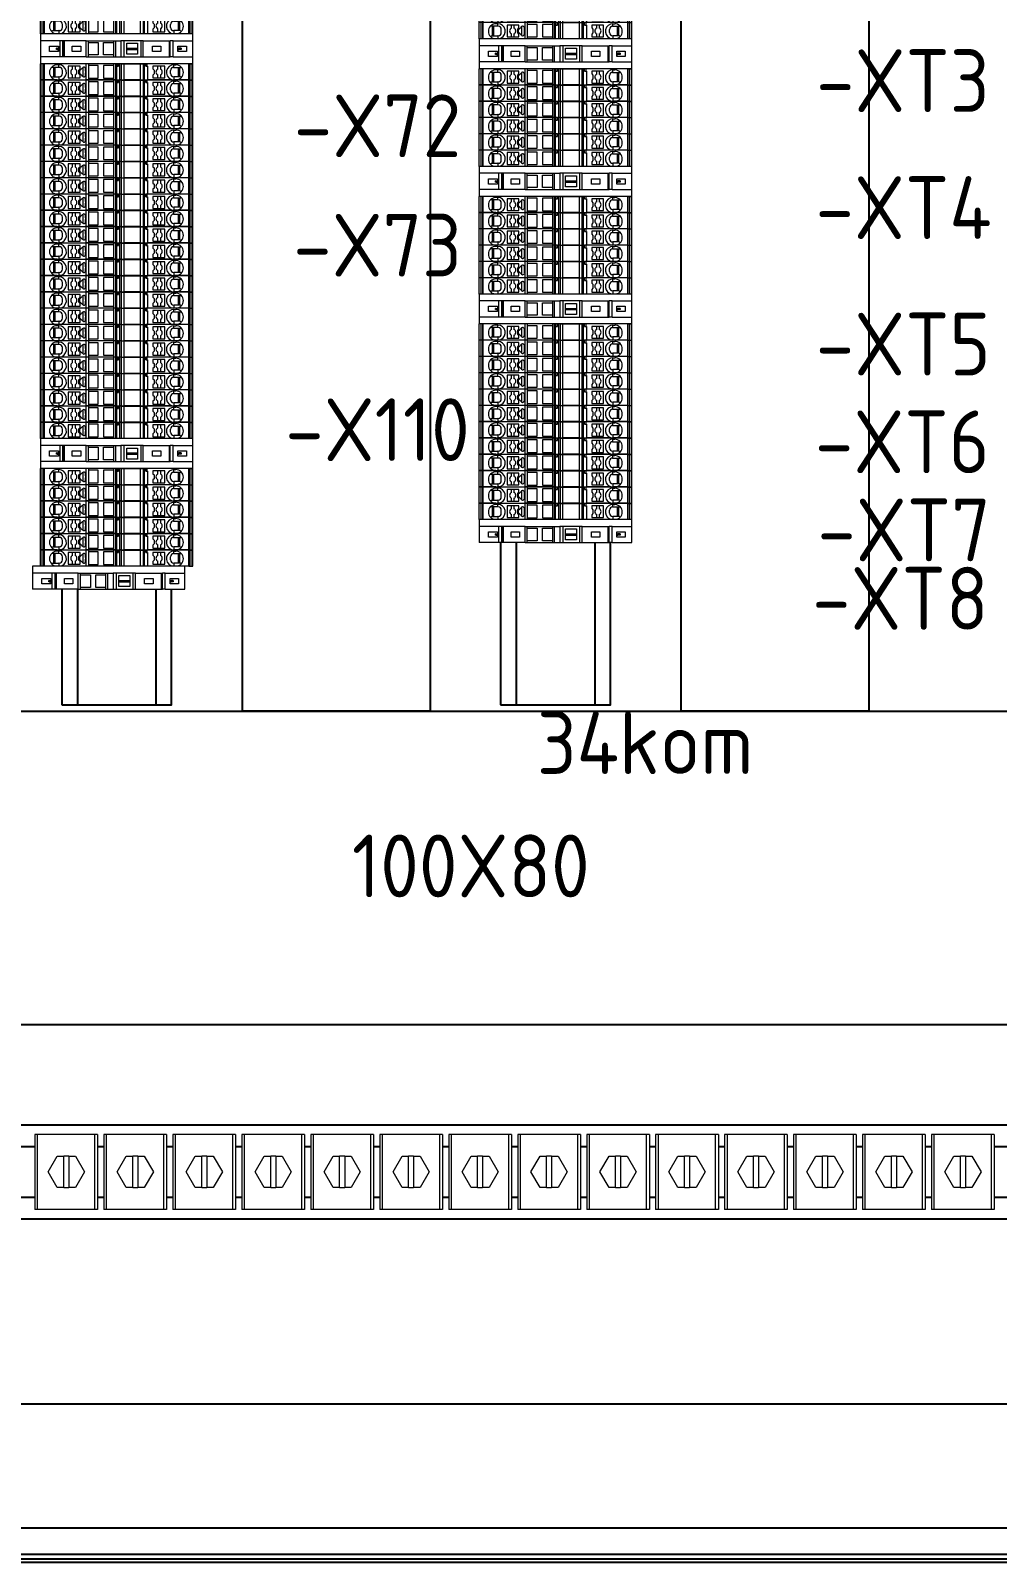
# Model space of a CAD drawing. Header units: millimetres. Extents: x 42356 to 50646, y 31507 to 39566.
# Drawn here: x 47665.6 to 47974, y 36564 to 37052.5 of the extents above; entities that cross this region are included whole.
import ezdxf
from ezdxf.enums import TextEntityAlignment as Align

# ---------------------------------------------------------------- set-up
doc = ezdxf.new("R2010")
doc.units = ezdxf.units.MM
doc.set_wipeout_variables(frame=1)
doc.layers.add('! NO PLOT !', color=7, linetype='Continuous', true_color=0xff75dd, plot=False)
doc.layers.add('000-PI-Oprema', color=30, linetype='Continuous', lineweight=5)
doc.layers.add('SI-ORMAR-Oprema', color=30, linetype='Continuous', lineweight=5)
for name, color, linetype in [('000-PI-ORMAR', 2, 'Continuous'), ('000-PI_TEXT', 7, 'Continuous'), ('002-PI-Kabelska kanalica', 150, 'Continuous'), ('004-PI-DIN Šina', 3, 'Continuous')]:
    doc.layers.add(name, color=color, linetype=linetype)
doc.styles.add('PI0', font='isocpeur.ttf', dxfattribs={"width": 0.9})

# ---------------------------------------------------------------- blocks, each defined once
blk = doc.blocks.new('2000x800_montazna ploca')
at = {"layer": '000-PI-ORMAR'}
blk.add_line((-3678.67, -246.81), (-4289.67, -246.81), dxfattribs=at)
blk = doc.blocks.new('8640003')
at = {"layer": '000-PI-ORMAR'}
blk.add_line((-3198.11, -306.82), (-3796.11, -306.82), dxfattribs=at)
blk = doc.blocks.new('*U320')
at = {"layer": '002-PI-Kabelska kanalica'}
for p, q in [((-20, -100), (-20, 599)), ((80, -100), (80, 599))]:
    blk.add_line(p, q, dxfattribs=at)
blk = doc.blocks.new('*U134')
at = {"layer": '004-PI-DIN Šina'}
blk.add_lwpolyline([(650, -17.5), (650, 17.5), (0, 17.5), (0, -17.5)], close=True, dxfattribs=at)
for points in [[(0, 12.5), (650, 12.5)], [(0, -12.5), (650, -12.5)]]:
    blk.add_lwpolyline(points, dxfattribs=at)
blk = doc.blocks.new('*U133')
at = {"layer": '002-PI-Kabelska kanalica'}
for p, q in [((-20, 552), (40, 552)), ((-20, -100), (-20, 552)), ((40, -100), (40, 552))]:
    blk.add_line(p, q, dxfattribs=at)
blk = doc.blocks.new('*U323')
at = {"layer": '004-PI-DIN Šina', "ltscale": 0.25}
for p, q in [((0, 15), (699, 15)), ((699, 8), (0, 8)), ((0, -8), (699, -8)), ((699, -15), (0, -15))]:
    blk.add_line(p, q, dxfattribs=at)
blk = doc.blocks.new('3240252_WCC_14-select__2', base_point=(55.67, 813.89))
at = {"layer": '000-PI-Oprema'}
for p, q in [((55.67, 837.89), (55.67, 813.89)), ((56.54, 837.89), (55.67, 837.89)), ((74.8, 837.89), (56.54, 837.89)), ((56.54, 813.89), (56.54, 837.89)), ((75.67, 837.89), (74.8, 837.89)), ((74.8, 813.89), (74.8, 837.89)), ((75.67, 837.89), (75.67, 813.89)), ((59.9, 825.89), (62.79, 830.89)), ((62.79, 830.89), (64.87, 830.89)), ((64.87, 820.89), (64.87, 830.89)), ((66.47, 830.89), (64.87, 830.89)), ((66.47, 830.89), (68.56, 830.89)), ((66.47, 830.89), (66.47, 820.89)), ((68.56, 830.89), (71.45, 825.89)), ((62.79, 820.89), (59.9, 825.89)), ((71.45, 825.89), (68.56, 820.89)), ((64.87, 820.89), (62.79, 820.89)), ((64.87, 820.89), (66.47, 820.89)), ((68.56, 820.89), (66.47, 820.89)), ((56.54, 813.89), (55.67, 813.89)), ((74.8, 813.89), (56.54, 813.89)), ((75.67, 813.89), (74.8, 813.89))]:
    blk.add_line(p, q, dxfattribs=at)
blk = doc.blocks.new('Drfsicht1', base_point=(65.67, 825.89))
blk.add_wipeout([(55.67, 837.89), (75.67, 837.89), (75.67, 813.89), (55.67, 813.89)])
at = {"layer": '000-PI-Oprema'}
blk.add_blockref('3240252_WCC_14-select__2', (55.67, 813.89), dxfattribs=at)
blk = doc.blocks.new('*U115')
blk.add_wipeout([(47227.3, 37326.63), (47227.3, 37321.48), (47275.9, 37321.48), (47275.9, 37326.63)])
at = {"layer": '000-PI-Oprema'}
for p, q in [((47227.3, 37321.48), (47227.3, 37326.63)), ((47227.85, 37326.63), (47227.3, 37326.63)), ((47228.39, 37326.63), (47227.85, 37326.63)), ((47227.85, 37321.48), (47227.85, 37326.63)), ((47228.39, 37321.48), (47228.39, 37326.63)), ((47228.56, 37326.63), (47228.39, 37326.63)), ((47228.56, 37321.48), (47228.56, 37326.63)), ((47241.88, 37326.63), (47228.56, 37326.63)), ((47241.88, 37321.48), (47241.88, 37326.63)), ((47242.6, 37326.63), (47241.88, 37326.63)), ((47242.6, 37326.63), (47242.6, 37326.06)), ((47250.6, 37326.63), (47242.6, 37326.63)), ((47250.6, 37326.63), (47250.6, 37326.06)), ((47251.32, 37326.63), (47250.6, 37326.63)), ((47251.32, 37326.63), (47251.75, 37326.63)), ((47251.32, 37321.48), (47251.32, 37326.63)), ((47251.75, 37325.83), (47251.75, 37326.63)), ((47252.21, 37326.63), (47251.75, 37326.63)), ((47252.21, 37326.63), (47252.56, 37326.63)), ((47252.21, 37325.83), (47252.21, 37326.63)), ((47253.07, 37326.63), (47252.56, 37326.63)), ((47252.56, 37326.63), (47252.56, 37321.48)), ((47253.07, 37326.63), (47253.07, 37321.48)), ((47253.07, 37326.63), (47253.98, 37326.63)), ((47253.98, 37321.48), (47253.98, 37326.63)), ((47253.98, 37326.63), (47259.12, 37326.63)), ((47259.12, 37326.63), (47259.12, 37321.48)), ((47259.12, 37326.63), (47260.03, 37326.63)), ((47260.03, 37326.63), (47260.03, 37321.48)), ((47260.03, 37326.63), (47260.54, 37326.63)), ((47260.54, 37321.48), (47260.54, 37326.63)), ((47260.54, 37326.63), (47260.89, 37326.63)), ((47260.89, 37325.83), (47260.89, 37326.63)), ((47261.35, 37326.63), (47260.89, 37326.63)), ((47261.35, 37325.83), (47261.35, 37326.63)), ((47274.65, 37326.63), (47261.35, 37326.63)), ((47274.65, 37321.48), (47274.65, 37326.63)), ((47274.65, 37326.63), (47274.82, 37326.63)), ((47274.82, 37321.48), (47274.82, 37326.63)), ((47274.82, 37326.63), (47275.35, 37326.63)), ((47275.35, 37321.48), (47275.35, 37326.63)), ((47275.35, 37326.63), (47275.9, 37326.63)), ((47275.9, 37321.48), (47275.9, 37326.63)), ((47227.85, 37321.48), (47227.3, 37321.48)), ((47228.39, 37321.48), (47227.85, 37321.48)), ((47228.56, 37321.48), (47228.39, 37321.48)), ((47231.6, 37321.48), (47228.56, 37321.48)), ((47231, 37325.48), (47230.9, 37325.58)), ((47230.9, 37322.19), (47231.2, 37322.48)), ((47231.45, 37325.48), (47231, 37325.48)), ((47231.2, 37322.48), (47231.45, 37322.48)), ((47231.45, 37325.48), (47231.45, 37322.48)), ((47231.6, 37325.48), (47231.45, 37325.48)), ((47231.45, 37322.48), (47231.6, 37322.48)), ((47231.6, 37322.48), (47231.6, 37325.48)), ((47231.85, 37325.48), (47231.6, 37325.48)), ((47231.6, 37322.48), (47231.85, 37322.48)), ((47231.6, 37321.7), (47231.6, 37321.48)), ((47232.6, 37321.48), (47231.6, 37321.48)), ((47231.85, 37325.48), (47231.85, 37322.48)), ((47233.2, 37325.48), (47231.85, 37325.48)), ((47231.85, 37322.48), (47233.2, 37322.48)), ((47233.2, 37326.28), (47232.6, 37326.28)), ((47232.6, 37321.48), (47233.2, 37321.48)), ((47233.2, 37325.48), (47233.2, 37326.28)), ((47233.3, 37325.48), (47233.2, 37325.48)), ((47233.3, 37322.48), (47233.2, 37322.48)), ((47233.2, 37322.48), (47233.2, 37321.48)), ((47234.2, 37321.48), (47233.2, 37321.48)), ((47234.2, 37321.48), (47234.2, 37321.7)), ((47234.2, 37321.48), (47241.88, 37321.48)), ((47237.55, 37325.88), (47236.15, 37325.88)), ((47236.15, 37325.88), (47236.15, 37322.08)), ((47236.15, 37322.08), (47237.55, 37322.08)), ((47238.35, 37325.88), (47237.55, 37325.88)), ((47237.55, 37324.9), (47237.55, 37325.88)), ((47237.55, 37322.08), (47237.55, 37323.07)), ((47237.55, 37322.08), (47238.35, 37322.08)), ((47239.95, 37325.88), (47238.35, 37325.88)), ((47238.35, 37325.88), (47238.35, 37324.9)), ((47238.35, 37323.07), (47238.35, 37322.08)), ((47238.35, 37322.08), (47239.95, 37322.08)), ((47239.55, 37324.58), (47239.95, 37324.98)), ((47239.55, 37323.38), (47239.55, 37324.58)), ((47239.95, 37322.98), (47239.55, 37323.38)), ((47239.95, 37324.98), (47239.95, 37325.88)), ((47239.95, 37322.08), (47239.95, 37322.98)), ((47240.78, 37325.37), (47240.78, 37322.6)), ((47242.6, 37321.48), (47241.88, 37321.48)), ((47242.6, 37326.06), (47242.6, 37322.06)), ((47245.75, 37326.06), (47242.6, 37326.06)), ((47242.6, 37322.06), (47245.75, 37322.06)), ((47242.6, 37322.06), (47242.6, 37321.48)), ((47250.6, 37321.48), (47242.6, 37321.48)), ((47245.75, 37322.06), (47245.75, 37326.06)), ((47247.45, 37326.06), (47247.45, 37322.06)), ((47250.6, 37326.06), (47247.45, 37326.06)), ((47247.45, 37322.06), (47250.6, 37322.06)), ((47250.6, 37326.06), (47250.6, 37322.06)), ((47250.6, 37322.06), (47250.6, 37321.48)), ((47251.32, 37321.48), (47250.6, 37321.48)), ((47251.32, 37321.48), (47251.65, 37321.48)), ((47251.65, 37321.48), (47251.65, 37325.83)), ((47251.65, 37325.83), (47251.75, 37325.83)), ((47251.65, 37321.48), (47252.56, 37321.48)), ((47251.75, 37325.83), (47252.21, 37325.83)), ((47253.07, 37321.48), (47252.56, 37321.48)), ((47253.07, 37321.48), (47253.98, 37321.48)), ((47259.12, 37321.48), (47253.98, 37321.48)), ((47259.12, 37321.48), (47260.03, 37321.48)), ((47260.03, 37321.48), (47260.54, 37321.48)), ((47260.54, 37321.48), (47261.45, 37321.48)), ((47260.89, 37325.83), (47261.35, 37325.83)), ((47261.35, 37325.83), (47261.45, 37325.83)), ((47261.45, 37325.83), (47261.45, 37321.48)), ((47268.9, 37321.48), (47261.45, 37321.48)), ((47264.75, 37325.88), (47263.15, 37325.88)), ((47263.15, 37325.88), (47263.15, 37324.98)), ((47263.15, 37324.98), (47263.55, 37324.58)), ((47263.55, 37323.38), (47263.15, 37322.98)), ((47263.15, 37322.98), (47263.15, 37322.08)), ((47263.15, 37322.08), (47264.75, 37322.08)), ((47263.55, 37324.58), (47263.55, 37323.38)), ((47264.75, 37324.9), (47264.75, 37325.88)), ((47265.55, 37325.88), (47264.75, 37325.88)), ((47264.75, 37322.08), (47264.75, 37323.07)), ((47264.75, 37322.08), (47265.55, 37322.08)), ((47265.55, 37325.88), (47265.55, 37324.9)), ((47266.95, 37325.88), (47265.55, 37325.88)), ((47265.55, 37323.07), (47265.55, 37322.08)), ((47265.55, 37322.08), (47266.95, 37322.08)), ((47266.95, 37322.08), (47266.95, 37325.88)), ((47268.8, 37323.48), (47268.8, 37324.48)), ((47268.9, 37321.48), (47268.9, 37321.7)), ((47268.9, 37321.48), (47269.9, 37321.48)), ((47269.8, 37325.48), (47269.9, 37325.48)), ((47269.8, 37322.48), (47269.9, 37322.48)), ((47269.9, 37326.28), (47270.5, 37326.28)), ((47269.9, 37325.48), (47269.9, 37326.28)), ((47269.9, 37325.48), (47271.25, 37325.48)), ((47271.25, 37322.48), (47269.9, 37322.48)), ((47269.9, 37322.48), (47269.9, 37321.48)), ((47270.5, 37321.48), (47269.9, 37321.48)), ((47271.5, 37321.48), (47270.5, 37321.48)), ((47271.25, 37325.48), (47271.25, 37322.48)), ((47271.25, 37325.48), (47271.5, 37325.48)), ((47271.5, 37322.48), (47271.25, 37322.48)), ((47271.5, 37322.48), (47271.5, 37325.48)), ((47271.5, 37325.48), (47271.65, 37325.48)), ((47271.65, 37322.48), (47271.5, 37322.48)), ((47271.5, 37321.7), (47271.5, 37321.48)), ((47274.65, 37321.48), (47271.5, 37321.48)), ((47271.65, 37325.48), (47271.65, 37322.48)), ((47271.65, 37325.48), (47272.1, 37325.48)), ((47271.9, 37322.48), (47271.65, 37322.48)), ((47272.2, 37322.19), (47271.9, 37322.48)), ((47272.1, 37325.48), (47272.2, 37325.58)), ((47274.65, 37321.48), (47274.82, 37321.48)), ((47274.82, 37321.48), (47275.35, 37321.48)), ((47275.35, 37321.48), (47275.9, 37321.48))]:
    blk.add_line(p, q, dxfattribs=at)
for centre, radius, start, end in [((47232.6, 37323.88), 2.4, 135, 225), ((47232.6, 37323.88), 2.4, 90, 135), ((47232.6, 37323.88), 2.4, 225, 245.3757), ((47232.6, 37323.88), 2.4, 245.3757, 270), ((47233.2, 37323.88), 2.4, 294.6243, 90), ((47233.2, 37323.88), 2.4, 270, 294.6243), ((47233.3, 37324.48), 1, 0, 90), ((47233.3, 37323.48), 1, 270, 360), ((47237.95, 37323.98), 1, 113.5782, 246.4218), ((47237.95, 37323.98), 1, 293.5782, 66.4218), ((47241.15, 37325.03), 0.5, 5.4406, 134.9997), ((47241.15, 37322.93), 0.5, 225, 354.5597), ((47265.15, 37323.98), 1, 113.5782, 246.4218), ((47265.15, 37323.98), 1, 293.5782, 66.4218), ((47269.9, 37323.88), 2.4, 90, 245.3757), ((47269.8, 37324.48), 1, 90, 180), ((47269.8, 37323.48), 1, 180, 270), ((47269.9, 37323.88), 2.4, 245.3757, 270), ((47270.5, 37323.88), 2.4, 45, 90), ((47270.5, 37323.88), 2.4, 270, 294.6243), ((47270.5, 37323.88), 2.4, 294.6243, 315), ((47270.5, 37323.88), 2.4, 315, 45)]:
    blk.add_arc(centre, radius, start, end, dxfattribs=at)
for points in [[(47234.3, 37323.48), (47234.3, 37323.61), (47234.3, 37323.74), (47234.3, 37323.87), (47234.3, 37324.01), (47234.3, 37324.14), (47234.3, 37324.26), (47234.3, 37324.38), (47234.3, 37324.48)], [(47240.78, 37325.37), (47240.55, 37325.14), (47240.32, 37324.91), (47240.09, 37324.68), (47239.85, 37324.44)], [(47239.85, 37323.53), (47239.85, 37323.76), (47239.85, 37323.98), (47239.85, 37324.21), (47239.85, 37324.44)], [(47240.78, 37322.6), (47240.55, 37322.83), (47240.32, 37323.05), (47240.09, 37323.29), (47239.85, 37323.53)], [(47240.8, 37325.39), (47240.79, 37325.38), (47240.78, 37325.37)], [(47240.8, 37322.58), (47240.79, 37322.59), (47240.78, 37322.6)], [(47241.75, 37323.98), (47241.73, 37324.26), (47241.7, 37324.53), (47241.67, 37324.81), (47241.65, 37325.08)], [(47241.65, 37322.89), (47241.67, 37323.16), (47241.7, 37323.44), (47241.73, 37323.71), (47241.75, 37323.98)]]:
    blk.add_spline(points, degree=3, dxfattribs=at)
blk = doc.blocks.new('*U285')
at = {"layer": '000-PI-Oprema'}
blk.add_blockref('*U115', (-47251.6, -37324.06), dxfattribs=at)
blk = doc.blocks.new('*U286')
at = {"layer": '000-PI-Oprema', "color": 0, "linetype": 'ByBlock', "lineweight": -2, "transparency": 16777216}
blk.add_blockref('*U285', (0, 0), dxfattribs=at)
blk.add_blockref('*U285', (0, -5.2), dxfattribs=at)
blk.add_blockref('*U285', (0, -10.4), dxfattribs=at)
blk.add_blockref('*U285', (0, -15.6), dxfattribs=at)
blk.add_blockref('*U285', (0, -20.8), dxfattribs=at)
blk.add_blockref('*U285', (0, -26), dxfattribs=at)
blk.add_blockref('*U285', (0, -31.2), dxfattribs=at)
blk.add_blockref('*U285', (0, -36.4), dxfattribs=at)
blk.add_blockref('*U285', (0, -41.6), dxfattribs=at)
blk.add_blockref('*U285', (0, -46.8), dxfattribs=at)
blk.add_blockref('*U285', (0, -52), dxfattribs=at)
blk.add_blockref('*U285', (0, -57.2), dxfattribs=at)
blk.add_blockref('*U285', (0, -62.4), dxfattribs=at)
blk.add_blockref('*U285', (0, -67.6), dxfattribs=at)
blk.add_blockref('*U285', (0, -72.8), dxfattribs=at)
blk.add_blockref('*U285', (0, -78), dxfattribs=at)
blk.add_blockref('*U285', (0, -83.2), dxfattribs=at)
blk.add_blockref('*U285', (0, -88.4), dxfattribs=at)
blk.add_blockref('*U285', (0, -93.6), dxfattribs=at)
blk.add_blockref('*U285', (0, -98.8), dxfattribs=at)
blk.add_blockref('*U285', (0, -104), dxfattribs=at)
blk.add_blockref('*U285', (0, -109.2), dxfattribs=at)
blk.add_blockref('*U285', (0, -114.4), dxfattribs=at)
blk.add_blockref('*U285', (0, -119.6), dxfattribs=at)
blk.add_blockref('*U285', (0, -124.8), dxfattribs=at)
blk.add_blockref('*U285', (0, -130), dxfattribs=at)
blk.add_blockref('*U285', (0, -135.2), dxfattribs=at)
blk.add_blockref('*U285', (0, -140.4), dxfattribs=at)
blk.add_blockref('*U285', (0, -145.6), dxfattribs=at)
blk.add_blockref('*U285', (0, -150.8), dxfattribs=at)
blk.add_blockref('*U285', (0, -156), dxfattribs=at)
blk.add_blockref('*U285', (0, -161.2), dxfattribs=at)
blk.add_blockref('*U285', (0, -166.4), dxfattribs=at)
blk.add_blockref('*U285', (0, -171.6), dxfattribs=at)
blk.add_blockref('*U285', (0, -176.8), dxfattribs=at)
blk.add_blockref('*U285', (0, -182), dxfattribs=at)
blk.add_blockref('*U285', (0, -187.2), dxfattribs=at)
blk.add_blockref('*U285', (0, -192.4), dxfattribs=at)
blk.add_blockref('*U285', (0, -197.6), dxfattribs=at)
blk.add_blockref('*U285', (0, -202.8), dxfattribs=at)
blk.add_blockref('*U285', (0, -208), dxfattribs=at)
blk.add_blockref('*U285', (0, -213.2), dxfattribs=at)
blk = doc.blocks.new('*U287')
at = {"layer": '000-PI-Oprema'}
blk.add_blockref('*U115', (-47251.6, -37324.06), dxfattribs=at)
blk = doc.blocks.new('*U288')
at = {"layer": '000-PI-Oprema', "color": 0, "linetype": 'ByBlock', "lineweight": -2, "transparency": 16777216}
blk.add_blockref('*U287', (0, 0), dxfattribs=at)
blk.add_blockref('*U287', (0, -5.2), dxfattribs=at)
blk.add_blockref('*U287', (0, -10.4), dxfattribs=at)
blk.add_blockref('*U287', (0, -15.6), dxfattribs=at)
blk.add_blockref('*U287', (0, -20.8), dxfattribs=at)
blk.add_blockref('*U287', (0, -26), dxfattribs=at)
blk.add_blockref('*U287', (0, -31.2), dxfattribs=at)
blk.add_blockref('*U287', (0, -36.4), dxfattribs=at)
blk.add_blockref('*U287', (0, -41.6), dxfattribs=at)
blk.add_blockref('*U287', (0, -46.8), dxfattribs=at)
blk.add_blockref('*U287', (0, -52), dxfattribs=at)
blk.add_blockref('*U287', (0, -57.2), dxfattribs=at)
blk.add_blockref('*U287', (0, -62.4), dxfattribs=at)
blk.add_blockref('*U287', (0, -67.6), dxfattribs=at)
blk.add_blockref('*U287', (0, -72.8), dxfattribs=at)
blk.add_blockref('*U287', (0, -78), dxfattribs=at)
blk.add_blockref('*U287', (0, -83.2), dxfattribs=at)
blk.add_blockref('*U287', (0, -88.4), dxfattribs=at)
blk.add_blockref('*U287', (0, -93.6), dxfattribs=at)
blk.add_blockref('*U287', (0, -98.8), dxfattribs=at)
blk.add_blockref('*U287', (0, -104), dxfattribs=at)
blk.add_blockref('*U287', (0, -109.2), dxfattribs=at)
blk.add_blockref('*U287', (0, -114.4), dxfattribs=at)
blk = doc.blocks.new('*U105')
blk.add_wipeout([(-24.3, 2.2), (24.3, 2.2), (24.3, -7.35), (-24.3, -7.35)])
at = {"layer": 'SI-ORMAR-Oprema'}
for p, q in [((-24.3, 2.2), (-24.3, -7.35)), ((24.3, 2.2), (-24.3, 2.2)), ((-18.03, 0), (-24.3, 0)), ((24.3, -7.35), (24.3, 2.2)), ((-21.4, -3.42), (-21.4, -1.72)), ((-21.4, -1.72), (-18.5, -1.72)), ((-18.5, -3.42), (-21.4, -3.42)), ((-19.01, -2.38), (-19.15, -2.38)), ((-19.15, -2.78), (-19.15, -2.38)), ((-19.01, -2.78), (-19.15, -2.78)), ((-19.01, -2.38), (-19.01, -2.78)), ((-19.01, -2.38), (-18.5, -2.38)), ((-19.01, -2.78), (-18.5, -2.78)), ((-18.5, -1.72), (-18.5, -2.38)), ((-18.5, -2.38), (-18.5, -2.78)), ((-18.5, -2.78), (-18.5, -3.42)), ((-18.03, -5.15), (-18.03, 0)), ((-17.1, 0), (-18.03, 0)), ((-17.1, -5.15), (-17.1, 0)), ((-17, 0), (-17.1, 0)), ((-17, 0), (-17, -5.15)), ((-16.74, 0), (-17, 0)), ((-16.74, 0), (-16.74, -5.15)), ((-9.72, 0), (-16.74, 0)), ((-14.15, -1.72), (-11.45, -1.72)), ((-14.15, -3.42), (-14.15, -1.72)), ((-11.45, -3.42), (-14.15, -3.42)), ((-11.45, -1.72), (-11.45, -3.42)), ((-9.72, 0), (-9, 0)), ((-9.72, -5.15), (-9.72, 0)), ((-9, -0.57), (-9, 0)), ((-9, 0), (-1, 0)), ((-9, -4.57), (-9, -0.57)), ((-9, -0.57), (-5.85, -0.57)), ((-5.85, -4.57), (-9, -4.57)), ((-9, -5.15), (-9, -4.57)), ((-5.85, -0.57), (-5.85, -4.57)), ((-4.15, -0.57), (-1, -0.57)), ((-4.15, -4.57), (-4.15, -0.57)), ((-1, -4.57), (-4.15, -4.57)), ((-1, 0), (-1, -0.57)), ((-1, 0), (-0.28, 0)), ((-1, -0.57), (-1, -4.57)), ((-1, -4.57), (-1, -5.15)), ((-0.28, 0), (1.39, 0)), ((-0.28, -5.15), (-0.28, 0)), ((2.32, 0), (1.39, 0)), ((1.39, 0), (1.39, -5.15)), ((7.69, 0), (2.32, 0)), ((2.32, 0), (2.32, -5.15)), ((3.22, -0.82), (6.67, -0.82)), ((3.22, -2.38), (3.22, -0.82)), ((3.22, -2.38), (6.67, -2.38)), ((3.22, -2.78), (3.22, -2.38)), ((3.22, -2.78), (6.67, -2.78)), ((3.22, -4.32), (3.22, -2.78)), ((6.67, -4.32), (3.22, -4.32)), ((6.67, -0.82), (6.67, -2.38)), ((6.67, -2.38), (6.67, -2.78)), ((6.67, -2.78), (6.67, -4.32)), ((7.69, 0), (7.69, -5.15)), ((8.51, 0), (7.69, 0)), ((8.51, -5.15), (8.51, 0)), ((8.51, 0), (16.74, 0)), ((11.45, -1.72), (14.15, -1.72)), ((11.45, -3.42), (11.45, -1.72)), ((14.15, -3.42), (11.45, -3.42)), ((14.15, -1.72), (14.15, -3.42)), ((16.74, 0), (16.74, -5.15)), ((16.74, 0), (17, 0)), ((17, -5.15), (17, 0)), ((17, 0), (17.1, 0)), ((18.03, 0), (17.1, 0)), ((17.1, -5.15), (17.1, 0)), ((18.03, 0), (24.3, 0)), ((18.03, -5.15), (18.03, 0)), ((19.55, -2.38), (19.55, -1.72)), ((19.55, -1.72), (22.25, -1.72)), ((19.55, -2.78), (19.55, -2.38)), ((19.55, -2.38), (19.89, -2.38)), ((19.55, -2.78), (19.89, -2.78)), ((19.55, -3.42), (19.55, -2.78)), ((22.25, -3.42), (19.55, -3.42)), ((19.89, -2.38), (19.89, -2.78)), ((20.59, -2.38), (19.89, -2.38)), ((20.59, -2.78), (19.89, -2.78)), ((20.59, -2.38), (20.59, -2.78)), ((22.25, -1.72), (22.25, -3.42)), ((-18.03, -5.15), (-24.3, -5.15)), ((24.3, -7.35), (-24.3, -7.35)), ((-17.1, -5.15), (-18.03, -5.15)), ((-17, -5.15), (-17.1, -5.15)), ((-16.74, -5.15), (-17, -5.15)), ((-9.72, -5.15), (-16.74, -5.15)), ((-9.72, -5.15), (-9, -5.15)), ((-9, -5.15), (-1, -5.15)), ((-1, -5.15), (-0.28, -5.15)), ((-0.28, -5.15), (1.39, -5.15)), ((1.39, -5.15), (2.32, -5.15)), ((2.32, -5.15), (7.69, -5.15)), ((7.69, -5.15), (8.51, -5.15)), ((8.51, -5.15), (16.74, -5.15)), ((16.74, -5.15), (17, -5.15)), ((17, -5.15), (17.1, -5.15)), ((18.03, -5.15), (17.1, -5.15)), ((18.03, -5.15), (24.3, -5.15))]:
    blk.add_line(p, q, dxfattribs=at)
blk = doc.blocks.new('*U289')
at = {"layer": '000-PI-Oprema'}
blk.add_blockref('*U115', (-47251.6, -37324.06), dxfattribs=at)
blk = doc.blocks.new('*U290')
at = {"layer": '000-PI-Oprema', "color": 0, "linetype": 'ByBlock', "lineweight": -2, "transparency": 16777216}
blk.add_blockref('*U289', (0, 0), dxfattribs=at)
blk.add_blockref('*U289', (0, -5.2), dxfattribs=at)
blk.add_blockref('*U289', (0, -10.4), dxfattribs=at)
blk.add_blockref('*U289', (0, -15.6), dxfattribs=at)
blk.add_blockref('*U289', (0, -20.8), dxfattribs=at)
blk.add_blockref('*U289', (0, -26), dxfattribs=at)
blk = doc.blocks.new('*U107')
blk.add_wipeout([(-24.3, 0), (24.3, 0), (24.3, -7.35), (-24.3, -7.35)])
at = {"layer": 'SI-ORMAR-Oprema'}
for p, q in [((24.3, 0), (-24.3, 0)), ((24.3, -7.35), (24.3, 0)), ((-24.3, 0), (-24.3, -7.35)), ((-18.03, -2.2), (-24.3, -2.2)), ((-21.4, -5.62), (-21.4, -3.92)), ((-21.4, -3.92), (-18.5, -3.92)), ((-19.01, -4.58), (-19.15, -4.58)), ((-19.15, -4.98), (-19.15, -4.58)), ((-19.01, -4.58), (-19.01, -4.98)), ((-19.01, -4.58), (-18.5, -4.58)), ((-18.5, -3.92), (-18.5, -4.58)), ((-18.5, -4.58), (-18.5, -4.98)), ((-18.03, -7.35), (-18.03, -2.2)), ((-17.1, -2.2), (-18.03, -2.2)), ((-17.1, -7.35), (-17.1, -2.2)), ((-17, -2.2), (-17.1, -2.2)), ((-17, -2.2), (-17, -7.35)), ((-16.74, -2.2), (-17, -2.2)), ((-16.74, -2.2), (-16.74, -7.35)), ((-9.72, -2.2), (-16.74, -2.2)), ((-14.15, -3.92), (-11.45, -3.92)), ((-14.15, -5.62), (-14.15, -3.92)), ((-11.45, -3.92), (-11.45, -5.62)), ((-9.72, -2.2), (-9, -2.2)), ((-9.72, -7.35), (-9.72, -2.2)), ((-9, -2.77), (-9, -2.2)), ((-9, -2.2), (-1, -2.2)), ((-9, -6.77), (-9, -2.77)), ((-9, -2.77), (-5.85, -2.77)), ((-5.85, -2.77), (-5.85, -6.77)), ((-4.15, -2.77), (-1, -2.77)), ((-4.15, -6.77), (-4.15, -2.77)), ((-1, -2.2), (-1, -2.77)), ((-1, -2.2), (-0.28, -2.2)), ((-1, -2.77), (-1, -6.77)), ((-0.28, -2.2), (1.39, -2.2)), ((-0.28, -7.35), (-0.28, -2.2)), ((2.32, -2.2), (1.39, -2.2)), ((1.39, -2.2), (1.39, -7.35)), ((7.69, -2.2), (2.32, -2.2)), ((2.32, -2.2), (2.32, -7.35)), ((3.22, -3.02), (6.67, -3.02)), ((3.22, -4.58), (3.22, -3.02)), ((3.22, -4.58), (6.67, -4.58)), ((3.22, -4.98), (3.22, -4.58)), ((6.67, -3.02), (6.67, -4.58)), ((6.67, -4.58), (6.67, -4.98)), ((7.69, -2.2), (7.69, -7.35)), ((8.51, -2.2), (7.69, -2.2)), ((8.51, -7.35), (8.51, -2.2)), ((8.51, -2.2), (16.74, -2.2)), ((11.45, -3.92), (14.15, -3.92)), ((11.45, -5.62), (11.45, -3.92)), ((14.15, -3.92), (14.15, -5.62)), ((16.74, -2.2), (16.74, -7.35)), ((16.74, -2.2), (17, -2.2)), ((17, -7.35), (17, -2.2)), ((17, -2.2), (17.1, -2.2)), ((18.03, -2.2), (17.1, -2.2)), ((17.1, -7.35), (17.1, -2.2)), ((18.03, -2.2), (24.3, -2.2)), ((18.03, -7.35), (18.03, -2.2)), ((19.55, -4.58), (19.55, -3.92)), ((19.55, -3.92), (22.25, -3.92)), ((19.55, -4.98), (19.55, -4.58)), ((19.55, -4.58), (19.89, -4.58)), ((19.89, -4.58), (19.89, -4.98)), ((20.59, -4.58), (19.89, -4.58)), ((20.59, -4.58), (20.59, -4.98)), ((22.25, -3.92), (22.25, -5.62)), ((-18.03, -7.35), (-24.3, -7.35)), ((-18.5, -5.62), (-21.4, -5.62)), ((-19.01, -4.98), (-19.15, -4.98)), ((-19.01, -4.98), (-18.5, -4.98)), ((-18.5, -4.98), (-18.5, -5.62)), ((-17.1, -7.35), (-18.03, -7.35)), ((-17, -7.35), (-17.1, -7.35)), ((-16.74, -7.35), (-17, -7.35)), ((-9.72, -7.35), (-16.74, -7.35)), ((-11.45, -5.62), (-14.15, -5.62)), ((-9.72, -7.35), (-9, -7.35)), ((-5.85, -6.77), (-9, -6.77)), ((-9, -7.35), (-9, -6.77)), ((-9, -7.35), (-1, -7.35)), ((-1, -6.77), (-4.15, -6.77)), ((-1, -6.77), (-1, -7.35)), ((-1, -7.35), (-0.28, -7.35)), ((-0.28, -7.35), (1.39, -7.35)), ((1.39, -7.35), (2.32, -7.35)), ((2.32, -7.35), (7.69, -7.35)), ((3.22, -4.98), (6.67, -4.98)), ((3.22, -6.52), (3.22, -4.98)), ((6.67, -6.52), (3.22, -6.52)), ((6.67, -4.98), (6.67, -6.52)), ((7.69, -7.35), (8.51, -7.35)), ((8.51, -7.35), (16.74, -7.35)), ((14.15, -5.62), (11.45, -5.62)), ((16.74, -7.35), (17, -7.35)), ((17, -7.35), (17.1, -7.35)), ((18.03, -7.35), (17.1, -7.35)), ((18.03, -7.35), (24.3, -7.35)), ((19.55, -4.98), (19.89, -4.98)), ((19.55, -5.62), (19.55, -4.98)), ((22.25, -5.62), (19.55, -5.62)), ((20.59, -4.98), (19.89, -4.98))]:
    blk.add_line(p, q, dxfattribs=at)
blk = doc.blocks.new('*U355')
at = {"layer": '000-PI-Oprema'}
blk.add_blockref('*U115', (-47251.6, -37324.06), dxfattribs=at)
blk = doc.blocks.new('*U356')
at = {"layer": '000-PI-Oprema', "color": 0, "linetype": 'ByBlock', "lineweight": -2, "transparency": 16777216}
blk.add_blockref('*U355', (0, 0), dxfattribs=at)
blk.add_blockref('*U355', (0, -5.2), dxfattribs=at)
blk.add_blockref('*U355', (0, -10.4), dxfattribs=at)
blk.add_blockref('*U355', (0, -15.6), dxfattribs=at)
blk.add_blockref('*U355', (0, -20.8), dxfattribs=at)
blk.add_blockref('*U355', (0, -26), dxfattribs=at)
blk.add_blockref('*U355', (0, -31.2), dxfattribs=at)
blk.add_blockref('*U355', (0, -36.4), dxfattribs=at)
blk.add_blockref('*U355', (0, -41.6), dxfattribs=at)
blk = doc.blocks.new('*U357')
at = {"layer": '000-PI-Oprema'}
blk.add_blockref('*U115', (-47251.6, -37324.06), dxfattribs=at)
blk = doc.blocks.new('*U358')
at = {"layer": '000-PI-Oprema', "color": 0, "linetype": 'ByBlock', "lineweight": -2, "transparency": 16777216}
blk.add_blockref('*U357', (0, 0), dxfattribs=at)
blk.add_blockref('*U357', (0, -5.2), dxfattribs=at)
blk.add_blockref('*U357', (0, -10.4), dxfattribs=at)
blk.add_blockref('*U357', (0, -15.6), dxfattribs=at)
blk.add_blockref('*U357', (0, -20.8), dxfattribs=at)
blk.add_blockref('*U357', (0, -26), dxfattribs=at)
blk = doc.blocks.new('*U359')
at = {"layer": '000-PI-Oprema'}
blk.add_blockref('*U115', (-47251.6, -37324.06), dxfattribs=at)
blk = doc.blocks.new('*U360')
at = {"layer": '000-PI-Oprema', "color": 0, "linetype": 'ByBlock', "lineweight": -2, "transparency": 16777216}
blk.add_blockref('*U359', (0, 0), dxfattribs=at)
blk.add_blockref('*U359', (0, -5.2), dxfattribs=at)
blk.add_blockref('*U359', (0, -10.4), dxfattribs=at)
blk.add_blockref('*U359', (0, -15.6), dxfattribs=at)
blk.add_blockref('*U359', (0, -20.8), dxfattribs=at)
blk.add_blockref('*U359', (0, -26), dxfattribs=at)
blk = doc.blocks.new('*U361')
at = {"layer": '000-PI-Oprema'}
blk.add_blockref('*U115', (-47251.6, -37324.06), dxfattribs=at)
blk = doc.blocks.new('*U362')
at = {"layer": '000-PI-Oprema', "color": 0, "linetype": 'ByBlock', "lineweight": -2, "transparency": 16777216}
blk.add_blockref('*U361', (0, 0), dxfattribs=at)
blk.add_blockref('*U361', (0, -5.2), dxfattribs=at)
blk.add_blockref('*U361', (0, -10.4), dxfattribs=at)
blk.add_blockref('*U361', (0, -15.6), dxfattribs=at)
blk.add_blockref('*U361', (0, -20.8), dxfattribs=at)
blk.add_blockref('*U361', (0, -26), dxfattribs=at)
blk.add_blockref('*U361', (0, -31.2), dxfattribs=at)
blk.add_blockref('*U361', (0, -36.4), dxfattribs=at)
blk.add_blockref('*U361', (0, -41.6), dxfattribs=at)
blk.add_blockref('*U361', (0, -46.8), dxfattribs=at)
blk.add_blockref('*U361', (0, -52), dxfattribs=at)
blk.add_blockref('*U361', (0, -57.2), dxfattribs=at)

msp = doc.modelspace()

# ---------------------------------------------------------------- linework, layer by layer
at = {"layer": '000-PI-ORMAR'}
for p, q in [((47406.538, 36575.019), (48198.538, 36575.019)), ((48180.026, 36566.519), (47425.026, 36566.519)), ((48180.026, 36565.019), (47425.026, 36565.019)), ((48153.656, 36564.019), (47451.395, 36564.019))]:
    msp.add_line(p, q, dxfattribs=at)

# ---------------------------------------------------------------- block references
for name, p in [('2000x800_montazna ploca', (51786.695, 36861.332)), ('8640003', (51299.641, 36871.837))]:
    msp.add_blockref(name, p)
for name, p, rotation in [('*U134', (47693.026, 37487.519), 270), ('*U133', (47773.026, 37387.519), 180), ('*U134', (47833.026, 37487.519), 270), ('*U133', (47913.026, 37387.519), 180), ('*U320', (47553.026, 36815.519), 270)]:
    msp.add_blockref(name, p, dxfattribs=dict(rotation=rotation))
at = {"layer": '000-PI-Oprema'}
msp.add_blockref('*U323', (47453.026, 36688.519), dxfattribs=at)

# ---------------------------------------------------------------- texts
at = {"layer": '! NO PLOT !', "style": 'PI0', "width": 0.9}
msp.add_text('34kom', height=20, dxfattribs=at).set_placement((47861.636, 36825.455), align=Align.MIDDLE)
at = {"insert": (47806.026, 36786.121), "char_height": 20, "width": 16.78721, "attachment_point": 5, "style": 'PI0'}
msp.add_mtext('100X{\\fISOCPEUR|b0|i0|c238|p34;8}0', dxfattribs=at)
at = {"layer": '000-PI_TEXT', "style": 'PI0', "width": 0.9}
for s, p in [('-XT3', (47971.491, 37026.569)), ('-XT4', (47972.174, 36986.069)), ('-XT5', (47971.833, 36942.569)), ('-XT6', (47971.491, 36911.394)), ('-XT7', (47971.833, 36883.294)), ('-XT8', (47971.158, 36861.469))]:
    msp.add_text(s, height=20, dxfattribs=at).set_placement(p, align=Align.RIGHT)
for s, p in [('-X72', (47776.252, 37022.174)), ('-X73', (47776.252, 36984.124)), ('-X110', (47776.252, 36925.249))]:
    msp.add_text(s, height=20, dxfattribs=at).set_placement(p, align=Align.MIDDLE)

# ---------------------------------------------------------------- next in the draw order: block references
at = {"layer": '000-PI-Oprema'}
for name, p in [('*U286', (47693.026, 37267.294)), ('*U356', (47833.026, 37094.094)), ('*U288', (47693.026, 37039.394)), ('*U358', (47833.026, 37037.794)), ('*U360', (47833.026, 36997.094)), ('*U362', (47833.026, 36956.394)), ('*U290', (47693.026, 36910.294)), ('Drfsicht1', (47962.975, 36688.519))]:
    msp.add_blockref(name, p, dxfattribs=at)

# ---------------------------------------------------------------- next in the draw order: block references
for name, p in [('*U105', (47693.026, 37049.319)), ('*U105', (47833.026, 37047.719)), ('*U105', (47833.026, 37007.019)), ('*U105', (47833.026, 36966.319)), ('*U105', (47693.026, 36920.219)), ('*U107', (47833.026, 36896.619)), ('*U107', (47690.526, 36881.719)), ('Drfsicht1', (47940.975, 36688.519))]:
    msp.add_blockref(name, p, dxfattribs=at)

# ---------------------------------------------------------------- next in the draw order: block references
msp.add_blockref('Drfsicht1', (47918.975, 36688.519), dxfattribs=at)

# ---------------------------------------------------------------- next in the draw order: block references
msp.add_blockref('Drfsicht1', (47896.975, 36688.519), dxfattribs=at)

# ---------------------------------------------------------------- next in the draw order: block references
msp.add_blockref('Drfsicht1', (47874.975, 36688.519), dxfattribs=at)

# ---------------------------------------------------------------- next in the draw order: block references
msp.add_blockref('Drfsicht1', (47852.975, 36688.519), dxfattribs=at)

# ---------------------------------------------------------------- next in the draw order: block references
msp.add_blockref('Drfsicht1', (47830.975, 36688.519), dxfattribs=at)

# ---------------------------------------------------------------- next in the draw order: block references
msp.add_blockref('Drfsicht1', (47808.975, 36688.519), dxfattribs=at)

# ---------------------------------------------------------------- next in the draw order: block references
msp.add_blockref('Drfsicht1', (47786.975, 36688.519), dxfattribs=at)

# ---------------------------------------------------------------- next in the draw order: block references
msp.add_blockref('Drfsicht1', (47764.975, 36688.519), dxfattribs=at)

# ---------------------------------------------------------------- next in the draw order: block references
msp.add_blockref('Drfsicht1', (47742.975, 36688.519), dxfattribs=at)

# ---------------------------------------------------------------- next in the draw order: block references
msp.add_blockref('Drfsicht1', (47720.975, 36688.519), dxfattribs=at)

# ---------------------------------------------------------------- next in the draw order: block references
msp.add_blockref('Drfsicht1', (47698.975, 36688.519), dxfattribs=at)

# ---------------------------------------------------------------- next in the draw order: block references
msp.add_blockref('Drfsicht1', (47676.975, 36688.519), dxfattribs=at)

doc.saveas('drawing.dxf')
